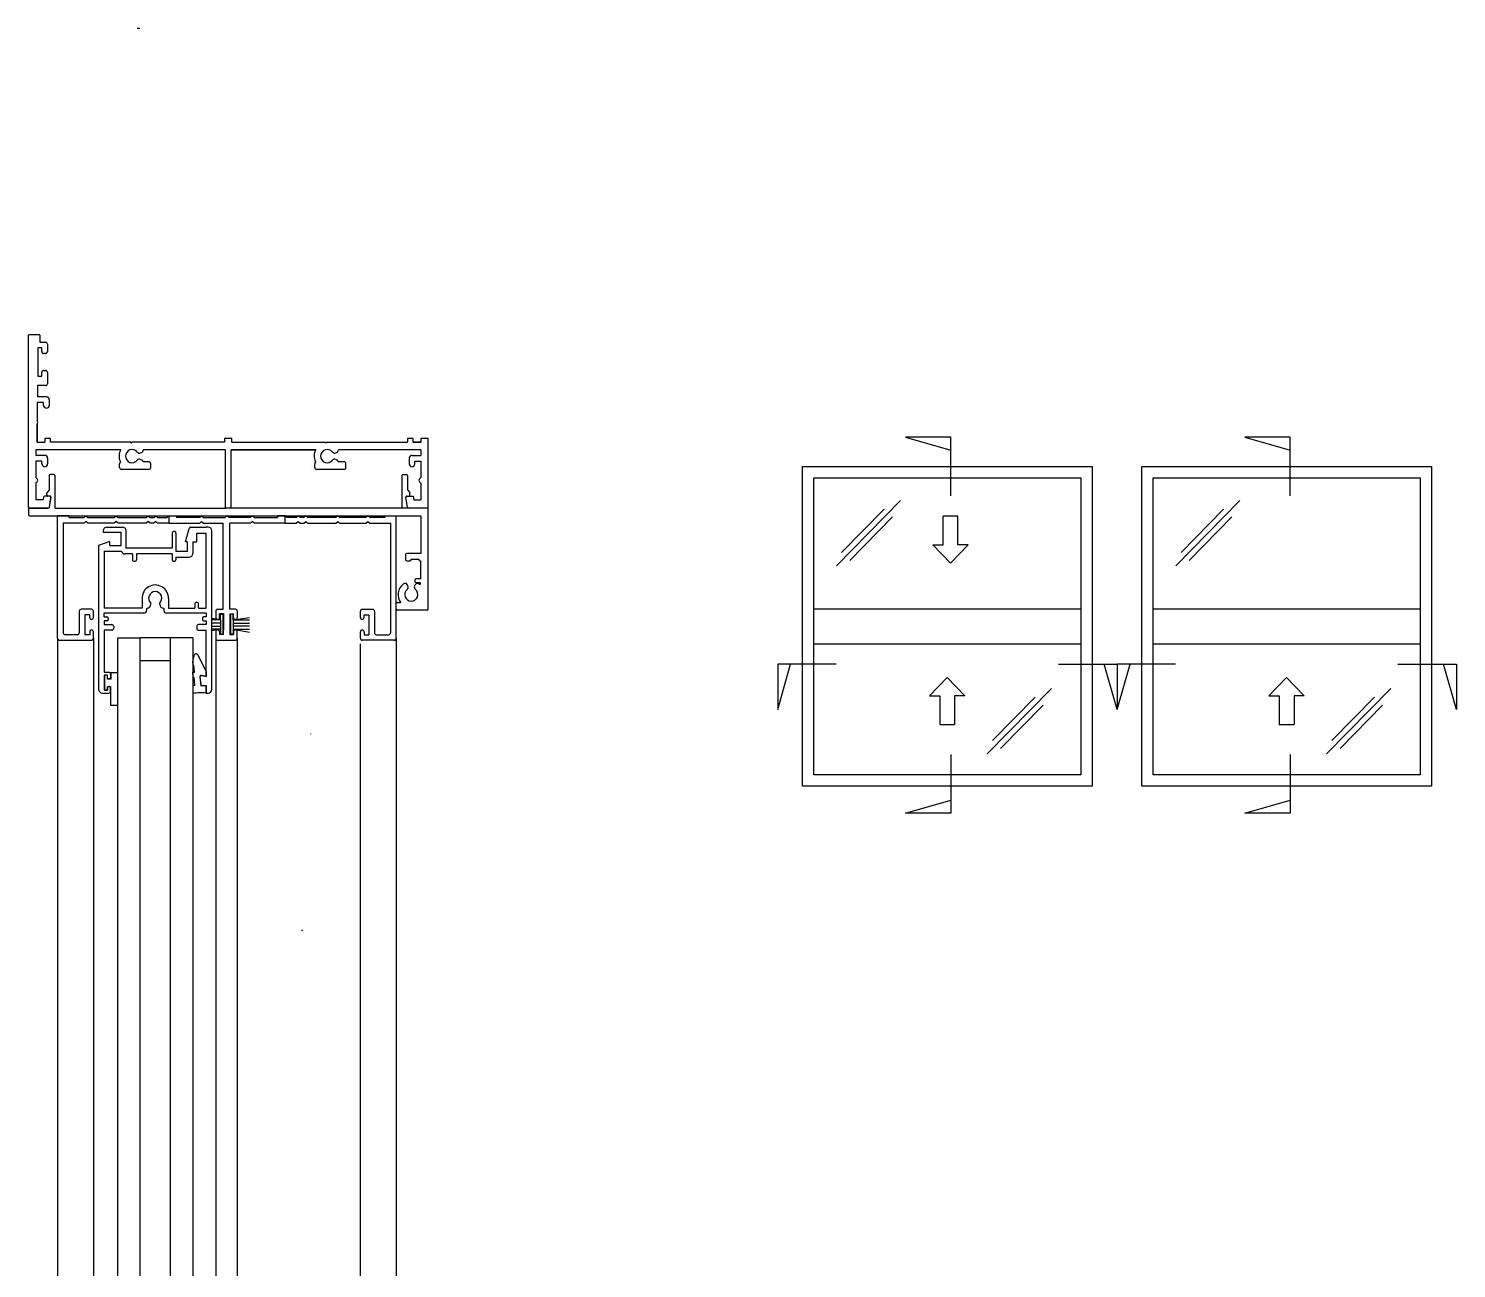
# Model space of a CAD drawing. Header units: millimetres. Extents: x -133 to 857, y -520 to 481.
# Drawn here: x -75 to 303.7, y 152.7 to 481.5 of the extents above; entities that cross this region are included whole.
import ezdxf

# ---------------------------------------------------------------- set-up
doc = ezdxf.new("R2010")
doc.units = ezdxf.units.MM
for name, color, linetype in [('cog', 50, 'Continuous'), ('glass', 170, 'Continuous'), ('guides', 94, 'Continuous'), ('layout', 18, 'Continuous'), ('seals', 111, 'Continuous')]:
    doc.layers.add(name, color=color, linetype=linetype)

msp = doc.modelspace()

# ---------------------------------------------------------------- linework, layer by layer
at = {"color": 7}
for p, q in [((-75.02, 354.47), (-75.02, 400.17)), ((-74.87, 400.32), (-72.17, 400.32)), ((-72.02, 400.17), (-72.02, 398.32)), ((-72.02, 398.32), (-70.52, 398.32)), ((-70.02, 397.82), (-70.02, 395.82)), ((-71.52, 396.82), (-72.52, 396.82)), ((-72.52, 396.82), (-72.52, 389.32)), ((-71.52, 395.82), (-71.52, 396.82)), ((-70.52, 395.32), (-71.02, 395.32)), ((-71.52, 389.32), (-71.52, 390.32)), ((-71.02, 390.82), (-70.52, 390.82)), ((-70.02, 390.32), (-70.02, 387.32)), ((-70.52, 386.82), (-72.62, 386.82)), ((-72.62, 386.82), (-72.62, 383.82)), ((-72.52, 389.32), (-71.52, 389.32)), ((-70.27, 383.82), (-72.62, 383.82)), ((-69.52, 383.07), (-69.52, 381.57)), ((-71.02, 382.32), (-72.72, 382.32)), ((-72.72, 382.32), (-72.72, 377.52)), ((-71.02, 381.57), (-71.02, 382.32)), ((-72.72, 376.63), (-72.72, 371.82)), ((-72.72, 371.82), (-72.72, 376.63)), ((-72.72, 371.82), (-70.72, 371.82)), ((-69.22, 372.82), (-70.72, 372.82)), ((-70.72, 372.82), (-70.72, 371.82)), ((-69.22, 371.82), (-69.22, 372.82)), ((-47.88, 371.82), (-69.22, 371.82)), ((-47.74, 371.57), (-47.88, 371.82)), ((-47.74, 371.57), (-47.59, 371.82)), ((-23.09, 371.82), (-47.59, 371.82)), ((-21.09, 372.82), (-23.09, 372.82)), ((-23.09, 372.82), (-23.09, 371.82)), ((-21.09, 371.82), (-21.09, 372.82)), ((-21.09, 371.82), (3.71, 371.82)), ((3.85, 371.57), (3.71, 371.82)), ((3.85, 371.57), (4, 371.82)), ((4, 371.82), (25.48, 371.82)), ((26.98, 372.82), (25.48, 372.82)), ((25.48, 372.82), (25.48, 371.82)), ((26.98, 371.82), (26.98, 372.82)), ((26.98, 371.82), (28.98, 371.82)), ((28.98, 371.82), (26.98, 371.82)), ((30.98, 372.82), (28.98, 372.82)), ((28.98, 372.82), (28.98, 371.82)), ((30.98, 354.32), (30.98, 372.82)), ((-50.58, 369.82), (-73.08, 369.82)), ((-73.08, 369.82), (-73.08, 368.32)), ((-73.08, 369.82), (-73.08, 368.32)), ((-70.73, 368.32), (-73.08, 368.32)), ((-69.98, 367.57), (-69.98, 366.07)), ((-45.3, 368.98), (-45.06, 369.08)), ((-22.77, 369.82), (-44.61, 369.82)), ((-22.77, 354.32), (-22.77, 369.82)), ((1.17, 369.82), (-21.27, 369.82)), ((-21.27, 354.32), (-21.27, 369.82)), ((-21.27, 369.82), (1.17, 369.82)), ((1.17, 369.82), (-10.64, 369.82)), ((3.85, 369.82), (3.85, 369.82)), ((6.45, 368.98), (6.69, 369.08)), ((28.98, 369.82), (7.14, 369.82)), ((25.93, 367.57), (25.93, 366.07)), ((26.68, 368.32), (29.03, 368.32)), ((29.03, 369.82), (29.03, 368.32)), ((-73.08, 366.82), (-73.08, 362.41)), ((-71.48, 366.82), (-73.08, 366.82)), ((-73.08, 366.82), (-73.08, 362.41)), ((-71.48, 366.07), (-71.48, 366.82)), ((-50.88, 365.11), (-50.88, 366.11)), ((-43.11, 364.61), (-50.38, 364.61)), ((-45.3, 367.23), (-45.06, 367.13)), ((-43.11, 366.61), (-44.63, 366.61)), ((-42.61, 365.11), (-42.61, 366.11)), ((0.11, 364.61), (0.11, 364.61)), ((0.87, 365.11), (0.87, 366.11)), ((1.06, 366.61), (1.06, 366.61)), ((8.64, 364.61), (1.37, 364.61)), ((6.45, 367.23), (6.69, 367.13)), ((8.64, 366.61), (7.12, 366.61)), ((9.14, 365.11), (9.14, 366.11)), ((27.43, 366.82), (29.03, 366.82)), ((27.43, 366.07), (27.43, 366.82)), ((29.03, 366.82), (29.03, 362.41)), ((29.03, 366.82), (29.03, 362.41)), ((-73.08, 360.99), (-73.08, 356.57)), ((-69.57, 362.94), (-69.57, 359.14)), ((-68.37, 363.24), (-69.27, 363.24)), ((-68.07, 362.94), (-68.07, 354.32)), ((24.02, 362.94), (24.02, 354.32)), ((24.32, 363.24), (25.22, 363.24)), ((25.52, 362.94), (25.52, 359.14)), ((29.03, 360.99), (29.03, 356.57)), ((-71.17, 356.57), (-73.08, 356.57)), ((-71.06, 357.27), (-71.17, 356.57)), ((-69.37, 357.52), (-70.77, 357.52)), ((-70.19, 357.82), (-70.19, 358.25)), ((-69.57, 359.14), (-70.13, 358.44)), ((-69.38, 357.52), (-69.91, 357.52)), ((-69.49, 354.57), (-69.07, 357.2)), ((-69.48, 354.58), (-69.08, 357.18)), ((25.44, 354.57), (25.02, 357.2)), ((25.44, 354.58), (25.03, 357.18)), ((25.33, 357.52), (26.98, 357.52)), ((25.33, 357.52), (26.14, 357.52)), ((25.52, 359.14), (26.08, 358.44)), ((26.14, 357.82), (26.14, 358.25)), ((26.98, 357.52), (27.13, 356.57)), ((27.13, 356.57), (29.03, 356.57)), ((-75.02, 354.17), (-75.02, 352.47)), ((-69.78, 354.32), (-74.87, 354.32)), ((-74.87, 354.32), (-69.78, 354.32)), ((-74.87, 352.32), (28.98, 352.32)), ((-68.07, 354.32), (-22.77, 354.32)), ((-21.27, 354.32), (-22.77, 354.32)), ((30.98, 354.32), (-21.27, 354.32)), ((28.98, 352.32), (28.98, 342.32)), ((30.98, 327.62), (30.98, 354.32)), ((24.98, 342.02), (24.98, 340.62)), ((28.98, 342.32), (25.28, 342.32)), ((25.28, 340.32), (26.18, 340.32)), ((26.48, 340.62), (26.48, 340.82)), ((26.48, 340.82), (28.48, 340.82)), ((28.48, 340.82), (28.48, 340.62)), ((28.78, 340.32), (28.98, 340.32)), ((28.98, 335.57), (28.98, 340.32)), ((25.6, 333.67), (25.5, 333.9)), ((27.35, 333.67), (27.45, 333.9)), ((27.45, 335.27), (27.45, 334.87)), ((27.48, 333.96), (27.48, 333.95)), ((28.98, 335.57), (27.75, 335.57)), ((27.75, 334.57), (28.76, 334.57)), ((22.48, 327.62), (22.48, 329.02)), ((22.78, 329.32), (23.67, 329.32)), ((30.68, 327.32), (22.78, 327.32))]:
    msp.add_line(p, q, dxfattribs=at)
for centre, radius, start, end in [((-74.87, 400.17), 0.15, 90, 180), ((-72.17, 400.17), 0.15, 0, 90), ((-70.52, 397.82), 0.5, 0, 90), ((-71.02, 395.82), 0.5, 180, 270), ((-70.52, 395.82), 0.5, 270, 0), ((-71.02, 390.32), 0.5, 90, 180), ((-70.52, 390.32), 0.5, 0, 90), ((-70.52, 387.32), 0.5, 270, 0), ((-70.27, 383.07), 0.75, 0, 90), ((-70.27, 381.57), 0.75, 180, 0), ((-73.33, 377.07), 0.75, 323.5614, 36.4386), ((-70.73, 367.57), 0.75, 0, 90), ((-47.55, 368.11), 3.48, 150.4927, 205.5186), ((-47.55, 368.11), 1.75, 38.6499, 321.3501), ((-45.6, 369.67), 0.75, 218.6499, 293.4419), ((-45.36, 369.77), 0.75, 293.4419, 3.8928), ((4.2, 368.11), 3.48, 150.4927, 205.5186), ((4.2, 368.11), 1.75, 38.6499, 321.3501), ((6.15, 369.67), 0.75, 218.6499, 293.4419), ((6.39, 369.77), 0.75, 293.4419, 3.8928), ((26.68, 367.57), 0.75, 90, 180), ((-70.73, 366.07), 0.75, 180, 0), ((-50.38, 366.11), 0.5, 122.5063, 180), ((-50.38, 365.11), 0.5, 180, 270), ((-50.36, 366.74), 0.358, 201.4298, 215.7842), ((-45.6, 366.55), 0.75, 66.5581, 141.3501), ((-45.36, 366.44), 0.75, 12.6333, 66.5581), ((-43.11, 366.11), 0.5, 0, 90), ((-43.11, 365.11), 0.5, 270, 0), ((1.37, 366.11), 0.5, 122.5059, 180), ((1.37, 365.11), 0.5, 180, 270), ((1.39, 366.74), 0.358, 201.4298, 215.7842), ((6.15, 366.55), 0.75, 66.5581, 141.3501), ((6.39, 366.44), 0.75, 12.6333, 66.5581), ((8.64, 366.11), 0.5, 0, 90), ((8.64, 365.11), 0.5, 270, 0), ((26.68, 366.07), 0.75, 180, 0), ((-73.33, 361.7), 0.75, 289.4712, 70.5288), ((-69.27, 362.94), 0.3, 90, 180), ((-68.37, 362.94), 0.3, 0, 90), ((24.32, 362.94), 0.3, 90, 180), ((25.22, 362.94), 0.3, 0, 90), ((29.28, 361.7), 0.75, 109.4712, 250.5288), ((-70.77, 357.22), 0.3, 90, 170.9867), ((-69.89, 358.25), 0.3, 141.7259, 180), ((-69.89, 357.82), 0.3, 180, 272.8603), ((-69.38, 357.22), 0.308, 357.5359, 89.8646), ((-69.37, 357.22), 0.3, 351.1193, 90), ((25.33, 357.22), 0.308, 90.1354, 182.4641), ((25.33, 357.22), 0.3, 90, 188.8807), ((25.84, 357.82), 0.3, 267.1397, 0), ((25.84, 358.25), 0.3, 0, 38.2741), ((-74.87, 354.47), 0.15, 180, 270), ((-74.87, 354.17), 0.15, 90, 180), ((-74.87, 352.47), 0.15, 180, 270), ((-69.78, 354.62), 0.3, 270, 351.1193), ((-69.78, 354.62), 0.3, 270.1234, 348.957), ((25.73, 354.62), 0.3, 188.8807, 270), ((25.73, 354.62), 0.3, 191.043, 269.8766), ((25.28, 342.02), 0.3, 90, 180), ((25.28, 340.62), 0.3, 180, 270), ((26.18, 340.62), 0.3, 270, 0), ((28.78, 340.62), 0.3, 180, 270), ((26.48, 331.42), 3.5, 127.2385, 216.702), ((24.81, 333.6), 0.75, 23.4419, 127.2385), ((24.92, 333.37), 0.75, 308.6499, 23.4419), ((28.04, 333.37), 0.75, 156.5581, 231.3501), ((27.75, 335.27), 0.3, 90, 180), ((27.75, 334.87), 0.3, 180, 270), ((28.14, 333.6), 0.75, 52.7615, 156.5581), ((26.48, 331.42), 3.5, 52.5099, 52.7615), ((28.76, 334.35), 0.22, 227.0794, 90), ((26.48, 331.42), 1.75, 128.6499, 51.3501), ((22.78, 329.02), 0.3, 90, 180), ((22.78, 327.62), 0.3, 180, 270), ((30.68, 327.62), 0.3, 270, 0)]:
    msp.add_arc(centre, radius, start, end, dxfattribs=at)
at = {"layer": 'cog', "color": 1}
msp.add_line((-0.27, 294.49), (-0.27, 294.43), dxfattribs=at)
at = {"layer": 'cog', "color": 94}
msp.add_line((-2.52, 242.53), (-2.52, 242.28), dxfattribs=at)
at = {"layer": 'glass', "color": 5}
for p, q in [((-51.44, 319.9), (-51.44, 125.53)), ((-51.44, 319.9), (-45.44, 319.9)), ((-45.44, 125.53), (-45.44, 319.9)), ((-31.44, 319.9), (-37.44, 319.9)), ((-37.44, 319.9), (-37.44, 125.53)), ((-31.44, 319.9), (-31.44, 125.53))]:
    msp.add_line(p, q, dxfattribs=at)
at = {"layer": 'glass', "color": 214}
for p, q in [((-37.44, 319.9), (-45.44, 319.9)), ((-45.44, 313.9), (-37.44, 313.9))]:
    msp.add_line(p, q, dxfattribs=at)
at = {"layer": 'guides', "color": 94}
for p, q in [((-67.31, 319.82), (-67.31, 352.32)), ((-64.31, 352.32), (-67.31, 352.32)), ((-64.31, 352.32), (-64.31, 351.82)), ((-60.31, 351.82), (-59.81, 352.32)), ((-59.81, 352.32), (-59.29, 351.82)), ((-52.29, 351.82), (-51.81, 352.32)), ((-51.81, 352.32), (-51.3, 351.82)), ((-43.8, 351.82), (-43.31, 352.32)), ((-43.31, 352.32), (-42.8, 351.84)), ((-41.8, 351.84), (-41.31, 352.32)), ((-41.31, 352.32), (-40.84, 351.84)), ((-38.34, 351.84), (-37.81, 352.32)), ((-37.81, 352.32), (-37.81, 350.32)), ((-37.81, 352.32), (-35.81, 352.32)), ((-37.81, 352.32), (-37.81, 350.32)), ((-35.81, 352.32), (-35.81, 351.82)), ((-29.61, 351.82), (-29.12, 352.32)), ((-29.12, 352.32), (-28.64, 351.81)), ((-22.92, 351.81), (-22.42, 352.31)), ((-21.92, 351.81), (-22.42, 352.31)), ((-15.72, 352.32), (-16.2, 351.81)), ((-15.22, 351.82), (-15.72, 352.32)), ((-7.02, 352.32), (-9.02, 352.32)), ((-9.02, 352.32), (-9.02, 351.82)), ((-6.5, 351.84), (-7.02, 352.32)), ((-7.02, 352.32), (-7.02, 350.32)), ((-7.02, 352.32), (-7.02, 350.32)), ((-3.52, 352.32), (-4, 351.84)), ((-3.03, 351.84), (-3.52, 352.32)), ((-1.52, 352.32), (-2.03, 351.84)), ((-1.04, 351.82), (-1.52, 352.32)), ((6.98, 352.32), (6.46, 351.82)), ((7.46, 351.82), (6.98, 352.32)), ((14.98, 352.32), (14.46, 351.82)), ((15.48, 351.82), (14.98, 352.32)), ((19.48, 352.32), (19.48, 351.82)), ((19.48, 352.32), (22.48, 352.32)), ((22.48, 319.82), (22.48, 352.32)), ((-60.31, 350.32), (-65.81, 350.32)), ((-65.81, 350.32), (-65.81, 321.28)), ((-64.31, 351.82), (-60.31, 351.82)), ((-59.81, 350.82), (-60.31, 350.32)), ((-59.29, 350.32), (-59.81, 350.82)), ((-59.29, 351.82), (-52.29, 351.82)), ((-52.29, 350.32), (-59.29, 350.32)), ((-54.23, 349.3), (-50.13, 349.3)), ((-51.81, 350.82), (-52.29, 350.32)), ((-51.3, 350.32), (-51.81, 350.82)), ((-51.3, 351.82), (-43.8, 351.82)), ((-43.8, 350.32), (-51.3, 350.32)), ((-43.31, 350.82), (-43.8, 350.32)), ((-42.8, 350.32), (-43.31, 350.82)), ((-42.8, 351.84), (-41.8, 351.84)), ((-41.8, 350.32), (-42.8, 350.32)), ((-41.31, 350.82), (-41.8, 350.32)), ((-40.81, 350.32), (-41.31, 350.82)), ((-40.84, 351.84), (-38.34, 351.84)), ((-37.81, 350.32), (-40.81, 350.32)), ((-37.81, 350.32), (-29.61, 350.32)), ((-29.61, 351.82), (-35.81, 351.82)), ((-33.43, 345.43), (-32.46, 348.93)), ((-31.98, 349.3), (-27.93, 349.3)), ((-29.61, 350.32), (-29.12, 350.82)), ((-29.12, 350.82), (-28.64, 350.31)), ((-28.65, 350.32), (-23.37, 350.32)), ((-28.64, 351.81), (-22.92, 351.81)), ((-27.43, 349.3), (-27.93, 349.3)), ((-23.37, 327.52), (-23.37, 350.32)), ((-16.2, 351.81), (-21.92, 351.81)), ((-16.2, 350.31), (-21.67, 350.31)), ((-21.67, 327.51), (-21.67, 350.31)), ((-15.72, 350.82), (-16.2, 350.31)), ((-15.22, 350.32), (-15.72, 350.82)), ((-15.22, 351.82), (-9.02, 351.82)), ((-7.02, 350.32), (-15.22, 350.32)), ((-7.02, 350.32), (-4.02, 350.32)), ((-4, 351.84), (-6.5, 351.84)), ((-4.02, 350.32), (-3.52, 350.82)), ((-3.52, 350.82), (-3.03, 350.32)), ((-2.03, 351.84), (-3.03, 351.84)), ((-3.03, 350.32), (-2.03, 350.32)), ((-2.03, 350.32), (-1.52, 350.82)), ((-1.52, 350.82), (-1.04, 350.32)), ((6.46, 351.82), (-1.04, 351.82)), ((-1.04, 350.32), (6.46, 350.32)), ((6.46, 350.32), (6.98, 350.82)), ((6.98, 350.82), (7.46, 350.32)), ((14.46, 351.82), (7.46, 351.82)), ((7.46, 350.32), (14.46, 350.32)), ((14.46, 350.32), (14.98, 350.82)), ((14.98, 350.82), (15.48, 350.32)), ((19.48, 351.82), (15.48, 351.82)), ((15.48, 350.32), (20.98, 350.32)), ((20.98, 350.32), (20.98, 321.28)), ((-53.43, 345.44), (-56.43, 344.44)), ((-55.23, 348.3), (-55.23, 348)), ((-55.23, 348), (-50.43, 348)), ((-53.43, 344.44), (-53.43, 345.44)), ((-53.43, 344.64), (-53.43, 344.64)), ((-50.43, 344.44), (-50.43, 348)), ((-49.13, 343.69), (-49.13, 348.3)), ((-36.93, 347.69), (-36.93, 344.44)), ((-35.93, 347.69), (-35.93, 342.8)), ((-32.93, 345.43), (-33.43, 345.43)), ((-32.93, 345.43), (-33.43, 345.43)), ((-32.93, 345.43), (-32.93, 342.8)), ((-31.43, 345.43), (-30.43, 345.43)), ((-31.43, 345.43), (-31.43, 342.3)), ((-30.43, 345.43), (-30.43, 347.73)), ((-30.43, 347.73), (-27.93, 347.73)), ((-27.93, 327.8), (-27.93, 347.73)), ((-26.43, 306.3), (-26.43, 348.3)), ((-56.43, 344.44), (-56.43, 306.3)), ((-54.93, 342.94), (-50.4, 342.94)), ((-54.93, 342.94), (-54.93, 327.8)), ((-53.43, 344.44), (-50.43, 344.44)), ((-47.43, 342.19), (-49.43, 342.19)), ((-36.93, 343.69), (-49.13, 343.69)), ((-47.43, 342.19), (-47.43, 340.6)), ((-36.93, 342.19), (-46.43, 342.19)), ((-46.43, 342.19), (-46.43, 340.6)), ((-36.93, 344.44), (-36.93, 343.69)), ((-36.93, 342.19), (-36.93, 340.6)), ((-32.93, 342.8), (-35.93, 342.8)), ((-35.93, 341.3), (-32.43, 341.3)), ((-35.93, 341.3), (-35.93, 340.6)), ((-47.13, 340.3), (-46.73, 340.3)), ((-36.63, 340.3), (-36.23, 340.3)), ((-44.93, 330.36), (-44.93, 327.8)), ((-41.43, 330.45), (-41.43, 330.45)), ((-37.93, 330.36), (-37.93, 327.8)), ((-61.56, 327.01), (-61.56, 321.28)), ((-58.31, 327.51), (-61.06, 327.51)), ((-58.81, 326.06), (-60.06, 326.06)), ((-60.06, 326.06), (-60.06, 320.78)), ((-58.81, 325.31), (-58.81, 326.06)), ((-57.81, 325.31), (-57.81, 327.01)), ((-44.93, 327.8), (-54.93, 327.8)), ((-44.46, 326.47), (-54.93, 326.47)), ((-54.93, 325.47), (-54.93, 326.47)), ((-43.71, 327.8), (-43.63, 327.8)), ((-43.71, 327.8), (-43.71, 327.22)), ((-42.63, 328.8), (-42.63, 329.17)), ((-40.23, 328.8), (-40.23, 329.17)), ((-39.23, 327.8), (-39.15, 327.8)), ((-39.15, 327.8), (-39.15, 327.22)), ((-27.93, 326.47), (-38.4, 326.47)), ((-37.93, 327.8), (-30.93, 327.8)), ((-30.93, 329), (-30.93, 327.8)), ((-30.23, 329.3), (-30.63, 329.3)), ((-29.93, 327.8), (-29.93, 329)), ((-29.93, 327.8), (-27.93, 327.8)), ((-27.93, 326.47), (-27.93, 325.47)), ((-25.36, 327.02), (-25.36, 325.32)), ((-24.86, 327.52), (-23.37, 327.52)), ((-24.36, 325.32), (-24.36, 326.32)), ((-23.36, 326.32), (-24.36, 326.32)), ((-23.36, 326.32), (-23.36, 322.03)), ((-20.17, 327.51), (-21.67, 327.51)), ((-21.67, 326.32), (-21.67, 320.81)), ((-21.67, 326.32), (-20.67, 326.32)), ((-20.67, 325.32), (-20.67, 326.32)), ((-19.67, 327.01), (-19.67, 325.32)), ((12.98, 325.31), (12.98, 327.01)), ((13.48, 327.51), (16.23, 327.51)), ((13.98, 325.31), (13.98, 326.06)), ((13.98, 326.06), (15.23, 326.06)), ((15.23, 326.06), (15.23, 320.78)), ((16.73, 327.01), (16.73, 321.28)), ((-54.93, 325.47), (-54.23, 325.47)), ((-54.23, 324.47), (-54.93, 324.47)), ((-54.93, 324.47), (-54.93, 323.47)), ((-54.93, 323.47), (-52.93, 323.47)), ((-52.93, 321.97), (-54.93, 321.97)), ((-54.93, 321.97), (-54.93, 310.8)), ((-53.93, 325.17), (-53.93, 324.77)), ((-52.43, 322.97), (-52.43, 322.47)), ((-30.43, 322.97), (-30.43, 322.47)), ((-27.93, 323.47), (-29.93, 323.47)), ((-29.93, 321.97), (-27.93, 321.97)), ((-28.93, 325.17), (-28.93, 324.77)), ((-27.93, 325.47), (-28.63, 325.47)), ((-28.63, 324.47), (-27.93, 324.47)), ((-27.93, 324.47), (-27.93, 323.47)), ((-27.93, 309.7), (-27.93, 321.97)), ((-24.86, 322.02), (-24.87, 322.02)), ((-24.36, 322.03), (-24.36, 322.02)), ((-23.36, 322.03), (-23.36, 321.97)), ((-23.36, 320.79), (-23.36, 321.97)), ((-67.31, 319.82), (-67.31, -127.98)), ((-66.81, 319.32), (-58.31, 319.32)), ((-62.06, 320.78), (-65.31, 320.78)), ((-60.06, 320.78), (-60.06, 320.78)), ((-58.81, 320.78), (-60.06, 320.78)), ((-58.81, 321.53), (-58.81, 320.78)), ((-57.81, 319.82), (-57.81, 321.53)), ((-57.81, 319.82), (-57.81, -127.98)), ((-25.37, 321.52), (-25.37, 319.82)), ((-25.37, 319.82), (-25.37, 106.46)), ((-24.87, 319.32), (-20.17, 319.32)), ((-24.36, 321.52), (-24.36, 320.79)), ((-23.36, 320.79), (-24.36, 320.79)), ((-21.67, 320.81), (-20.67, 320.81)), ((-20.67, 321.53), (-20.67, 320.81)), ((-19.67, 319.82), (-19.67, 321.53)), ((-19.67, 319.82), (-19.67, -126.45)), ((12.98, 319.82), (12.98, 321.53)), ((12.98, 140.2), (12.98, 318.34)), ((21.98, 319.32), (13.48, 319.32)), ((13.98, 321.53), (13.98, 320.78)), ((13.98, 320.78), (15.23, 320.78)), ((15.23, 320.78), (15.23, 320.78)), ((17.23, 320.78), (20.48, 320.78)), ((22.48, 319.82), (22.48, -127.98)), ((-54.93, 310.8), (-53.77, 310.8)), ((-54.07, 310.05), (-54.93, 310.05)), ((-54.93, 310.05), (-54.93, 306.05)), ((-54.07, 309.35), (-54.07, 310.05)), ((-53.57, 309.05), (-53.77, 309.05)), ((-53.57, 307.05), (-53.77, 307.05)), ((-53.27, 310.3), (-53.27, 309.35)), ((-29.56, 309.61), (-29.37, 307.57)), ((-29.26, 309.94), (-29.09, 309.94)), ((-29.09, 309.94), (-27.93, 309.7)), ((-29.07, 307.3), (-27.93, 307.3)), ((-27.93, 305.3), (-27.93, 307.3)), ((-55.43, 305.3), (-53.77, 305.3)), ((-54.07, 306.05), (-54.93, 306.05)), ((-54.07, 306.75), (-54.07, 306.05)), ((-53.27, 305.8), (-53.27, 306.75)), ((-27.93, 305.3), (-27.43, 305.3))]:
    msp.add_line(p, q, dxfattribs=at)
for centre, radius, start, end in [((-54.23, 348.3), 1, 90, 180), ((-50.13, 348.3), 1, 0, 90), ((-31.98, 348.8), 0.5, 90, 164.6366), ((-27.43, 348.3), 1, 0, 90), ((-36.43, 347.69), 0.5, 0, 180), ((-49.43, 343.19), 1, 194.4775, 270), ((-32.43, 342.3), 1, 270, 0), ((-47.13, 340.6), 0.3, 180, 270), ((-46.73, 340.6), 0.3, 270, 0), ((-36.63, 340.6), 0.3, 180, 270), ((-36.23, 340.6), 0.3, 270, 0), ((-41.43, 330.45), 3.5, 358.5628, 181.4372), ((-41.43, 330.45), 1.75, 313.2423, 226.7577), ((-61.06, 327.01), 0.5, 90, 180), ((-58.31, 327.01), 0.5, 0, 90), ((-44.46, 327.22), 0.75, 128.5548, 129.3458), ((-44.46, 327.22), 0.75, 270, 0), ((-43.63, 328.8), 1, 270, 0), ((-39.23, 328.8), 1, 180, 270), ((-38.4, 327.22), 0.75, 180, 270), ((-38.4, 327.22), 0.75, 50.6542, 51.4452), ((-30.63, 329), 0.3, 90, 180), ((-30.23, 329), 0.3, 0, 90), ((-24.86, 327.02), 0.5, 90, 180), ((-20.17, 327.01), 0.5, 0, 90), ((13.48, 327.01), 0.5, 90, 180), ((16.23, 327.01), 0.5, 0, 90), ((-58.31, 325.31), 0.5, 180, 0), ((-58.31, 321.53), 0.5, 0, 180), ((-54.23, 325.17), 0.3, 0, 90), ((-54.23, 324.77), 0.3, 270, 0), ((-52.93, 322.97), 0.5, 0, 90), ((-52.93, 322.47), 0.5, 270, 0), ((-29.93, 322.97), 0.5, 90, 180), ((-29.93, 322.47), 0.5, 180, 270), ((-28.63, 325.17), 0.3, 90, 180), ((-28.63, 324.77), 0.3, 180, 270), ((-24.87, 321.52), 0.5, 90, 180), ((-24.86, 325.32), 0.5, 180, 0), ((-24.86, 321.52), 0.5, 0, 90), ((-20.17, 325.32), 0.5, 180, 0), ((-20.17, 321.53), 0.5, 0, 180), ((13.48, 325.31), 0.5, 180, 0), ((13.48, 321.53), 0.5, 0, 180), ((-66.81, 319.82), 0.5, 180, 270), ((-65.31, 321.28), 0.5, 180, 270), ((-62.06, 321.28), 0.5, 270, 0), ((-58.31, 319.82), 0.5, 270, 0), ((-24.87, 319.82), 0.5, 180, 270), ((-20.17, 319.82), 0.5, 270, 0), ((13.48, 319.82), 0.5, 180, 270), ((17.23, 321.28), 0.5, 180, 270), ((20.48, 321.28), 0.5, 270, 0), ((21.98, 319.82), 0.5, 270, 0), ((-53.77, 310.3), 0.5, 0, 90), ((-53.77, 309.35), 0.3, 180, 270), ((-53.77, 306.75), 0.3, 90, 180), ((-53.57, 309.35), 0.3, 270, 0), ((-53.57, 306.75), 0.3, 0, 90), ((-29.26, 309.64), 0.3, 90, 185.286), ((-29.07, 307.6), 0.3, 185.286, 270), ((-55.43, 306.3), 1, 180, 270), ((-53.77, 305.8), 0.5, 270, 0), ((-27.43, 306.3), 1, 270, 0)]:
    msp.add_arc(centre, radius, start, end, dxfattribs=at)
at = {"layer": 'layout', "color": 18}
for p, q in [((169.58, 373.14), (157.57, 373.14)), ((157.57, 373.14), (169.58, 369.7)), ((169.58, 357.62), (169.58, 373.14)), ((169.58, 369.7), (169.58, 373.14)), ((259.59, 373.14), (247.58, 373.14)), ((247.58, 373.14), (259.59, 369.7)), ((259.59, 357.62), (259.59, 373.14)), ((259.59, 369.7), (259.59, 373.14)), ((139.22, 339.02), (156.23, 356.36)), ((229.23, 339.02), (246.24, 356.36)), ((151.93, 354.09), (140.63, 342.56)), ((167.51, 344.61), (167.51, 352.21)), ((171.47, 352.21), (167.51, 352.21)), ((171.47, 344.61), (171.47, 352.21)), ((241.94, 354.09), (230.64, 342.56)), ((154.08, 351.99), (142.77, 340.46)), ((244.09, 351.99), (232.78, 340.46)), ((169.49, 339.73), (164.81, 344.61)), ((164.81, 344.61), (167.51, 344.61)), ((169.49, 339.73), (174.17, 344.61)), ((174.17, 344.61), (171.47, 344.61)), ((133.22, 327.62), (204.07, 327.62)), ((223.23, 327.62), (294.08, 327.62)), ((133.22, 318.38), (204.07, 318.38)), ((223.23, 318.38), (294.08, 318.38)), ((139.19, 312.98), (123.66, 312.98)), ((123.66, 312.98), (123.66, 300.98)), ((123.66, 300.98), (127.1, 312.98)), ((127.1, 312.98), (123.66, 312.98)), ((198.15, 312.98), (213.67, 312.98)), ((213.67, 300.98), (210.23, 312.98)), ((210.23, 312.98), (213.67, 312.98)), ((213.67, 312.98), (213.67, 300.98)), ((229.2, 312.98), (213.67, 312.98)), ((213.67, 312.98), (213.67, 300.98)), ((213.67, 300.98), (217.11, 312.98)), ((217.11, 312.98), (213.67, 312.98)), ((288.16, 312.98), (303.68, 312.98)), ((303.68, 300.98), (300.24, 312.98)), ((300.24, 312.98), (303.68, 312.98)), ((303.68, 312.98), (303.68, 300.98)), ((168.62, 309.45), (163.94, 304.57)), ((168.62, 309.45), (173.3, 304.57)), ((258.63, 309.45), (253.95, 304.57)), ((258.63, 309.45), (263.31, 304.57)), ((163.94, 304.57), (166.64, 304.57)), ((166.64, 304.57), (166.64, 296.98)), ((173.3, 304.57), (170.6, 304.57)), ((170.6, 304.57), (170.6, 296.98)), ((179.24, 289.15), (196.25, 306.49)), ((191.96, 304.22), (180.65, 292.68)), ((253.95, 304.57), (256.65, 304.57)), ((256.65, 304.57), (256.65, 296.98)), ((263.31, 304.57), (260.61, 304.57)), ((260.61, 304.57), (260.61, 296.98)), ((269.25, 289.15), (286.26, 306.49)), ((281.97, 304.22), (270.66, 292.68)), ((194.1, 302.12), (182.8, 290.58)), ((284.11, 302.12), (272.81, 290.58)), ((166.64, 296.98), (170.6, 296.98)), ((256.65, 296.98), (260.61, 296.98)), ((169.58, 288.99), (169.58, 273.47)), ((259.59, 288.99), (259.59, 273.47)), ((157.57, 273.47), (169.58, 276.91)), ((169.58, 276.91), (169.58, 273.47)), ((247.58, 273.47), (259.59, 276.91)), ((259.59, 276.91), (259.59, 273.47)), ((169.58, 273.47), (157.57, 273.47)), ((259.59, 273.47), (247.58, 273.47))]:
    msp.add_line(p, q, dxfattribs=at)
for points in [[(130.22, 365.38), (207.07, 365.38), (207.07, 280.62), (130.22, 280.62)], [(220.23, 365.38), (297.08, 365.38), (297.08, 280.62), (220.23, 280.62)], [(133.22, 362.38), (204.07, 362.38), (204.07, 283.62), (133.22, 283.62)], [(223.23, 362.38), (294.08, 362.38), (294.08, 283.62), (223.23, 283.62)]]:
    msp.add_lwpolyline(points, close=True, dxfattribs=at)
at = {"layer": 'seals', "color": 177}
for p, q in [((-45.55, 481.48), (-46.2, 481.48)), ((-24.15, 324.68), (-24.15, 326.19)), ((-24.15, 326.19), (-23.49, 326.19)), ((-23.49, 326.19), (-23.49, 320.93)), ((-20.76, 326.19), (-21.42, 326.19)), ((-21.42, 326.19), (-21.42, 320.93)), ((-20.76, 324.68), (-20.76, 326.19)), ((-24.15, 324.68), (-26.43, 325.04)), ((-24.15, 324.68), (-26.43, 324.68)), ((-24.15, 323.87), (-26.43, 323.87)), ((-26.43, 323.05), (-24.15, 323.04)), ((-24.15, 322.22), (-26.43, 321.83)), ((-24.15, 322.22), (-26.43, 322.22)), ((-24.15, 324.68), (-24.15, 320.93)), ((-20.76, 324.68), (-16.39, 325.36)), ((-20.76, 324.68), (-16.39, 324.68)), ((-20.76, 324.68), (-20.76, 320.93)), ((-20.76, 323.87), (-16.39, 323.87)), ((-16.39, 323.05), (-20.76, 323.04)), ((-20.76, 322.22), (-16.39, 321.48)), ((-20.76, 322.22), (-16.39, 322.22)), ((-24.15, 320.93), (-23.49, 320.93)), ((-20.76, 320.93), (-21.42, 320.93))]:
    msp.add_line(p, q, dxfattribs=at)
at = {"layer": 'seals', "color": 214}
for p, q in [((-31.41, 313.67), (-31.01, 315.45)), ((-30.7, 315.68), (-30.47, 315.67)), ((-30.22, 315.51), (-27.93, 311.03)), ((-53.23, 310.79), (-53.23, 309)), ((-53.23, 310.79), (-51.45, 310.79)), ((-51.45, 310.79), (-51.45, 302.08)), ((-31.42, 310.8), (-31.03, 310.87)), ((-31.4, 309.4), (-31.42, 310.8)), ((-31.4, 312.62), (-31.41, 313.67)), ((-31.15, 312.68), (-31.4, 312.62)), ((-31.03, 310.87), (-31.15, 312.68)), ((-27.93, 311.03), (-27.94, 309.72)), ((-54.11, 310.02), (-54.9, 310.02)), ((-54.9, 310.02), (-54.9, 306.1)), ((-54.11, 309), (-54.11, 310.02)), ((-53.23, 309), (-54.11, 309)), ((-54.1, 306.1), (-54.1, 307.08)), ((-54.1, 307.08), (-53.25, 307.08)), ((-53.25, 307.08), (-53.25, 302.08)), ((-31.1, 309.46), (-31.4, 309.4)), ((-31.4, 307.27), (-30.93, 307.38)), ((-31.4, 305.14), (-31.4, 307.27)), ((-30.93, 307.38), (-31.1, 309.46)), ((-29.55, 309.73), (-29.56, 309.57)), ((-29.56, 309.57), (-29.36, 307.25)), ((-29.41, 309.91), (-29.55, 309.73)), ((-29.16, 309.96), (-29.41, 309.91)), ((-29.36, 307.25), (-27.92, 307.29)), ((-27.94, 309.72), (-29.16, 309.96)), ((-27.92, 307.29), (-27.92, 305.29)), ((-54.9, 306.1), (-54.1, 306.1)), ((-53.25, 302.08), (-51.45, 302.08))]:
    msp.add_line(p, q, dxfattribs=at)
for centre, radius, start, end in [((-30.72, 315.39), 0.3, 86.4259, 167.3842), ((-30.48, 315.37), 0.3, 27.1215, 86.4259), ((-29.23, 295.42), 9.96, 82.4448, 102.5534)]:
    msp.add_arc(centre, radius, start, end, dxfattribs=at)

doc.saveas('drawing.dxf')
